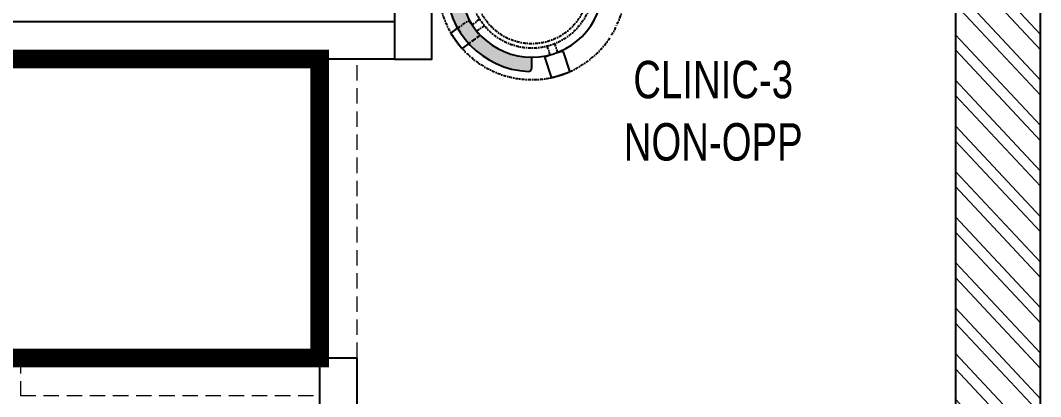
# Model space of a CAD drawing. Header units: feet. Extents: x 7066739 to 7090002, y -5586942 to -5581621.
# Drawn here: x 7087275 to 7090002, y -5584356 to -5583349 of the extents above; entities that cross this region are included whole.
import ezdxf

# ---------------------------------------------------------------- set-up
doc = ezdxf.new("R2010")
doc.units = ezdxf.units.FT
doc.header["$LTSCALE"] = 33
doc.header["$MEASUREMENT"] = 0
for name, pattern in [('a_p6_plan_L18$0$HIDDEN', [0.375, 0.25, -0.125]), ('ACAD_ISO03W100', [30, 12, -18]), ('DASHDOT2', [0.5, 0.25, -0.125, 0, -0.125])]:
    doc.linetypes.add(name, pattern=pattern)
doc.layers.add('A-WALL', color=1, linetype='Continuous')
for name, color, linetype, lineweight in [('HATCH', 9, 'Continuous', 9), ('LENS-CURTAIN', 5, 'a_p6_plan_L18$0$HIDDEN', 9), ('LENS-FURNITURE', 13, 'Continuous', 9), ('LENS-PARTITION', 21, 'Continuous', 25), ('LENS_DIMENSION', 193, 'Continuous', 0), ('LENS_TEXT', 31, 'Continuous', 5), ('LK-TILES FINISH', 251, 'Continuous', 5), ('LN-ELEVATION-1', 81, 'Continuous', 25), ('LN-HATCH', 251, 'Continuous', 0)]:
    doc.layers.add(name, color=color, linetype=linetype, lineweight=lineweight)
doc.styles.get("Standard").update_dxf_attribs({"font": 'GILC____.TTF'})

# ---------------------------------------------------------------- blocks, each defined once
blk = doc.blocks.new('A$Cb4ac870e')
at = {"layer": 'LN-HATCH'}
h = blk.add_hatch(dxfattribs=at)
h.set_pattern_fill('ANSI32', color=256, scale=222, angle=88.10999999999999)
h.set_pattern_definition([(133.11, (-3379912.135196781, 5464496.307277939), (-60.77608072651567, -56.89314995255626), []), (133.11, (-3379910.840886525, 5464535.530354766), (-60.77608072651567, -56.89314995255626), [])])
h.paths.add_polyline_path([(-20622.52432420291, 4659), (-22526.07278990932, 4659), (-22526.07278990932, 4889), (-20622.52432420291, 4889)])
h.paths.add_polyline_path([(-19703.52432420291, 4659), (-20181.52432420291, 4659), (-20181.52432420291, 4888), (-19703.52432420291, 4888)])
h.paths.add_polyline_path([(-17218.52432420291, 4659), (-19473.52432420244, 4659), (-19473.52432420244, 4888), (-17218.52432420291, 4888)])
h.paths.add_polyline_path([(-13724.52432420291, 4662), (-16785.52432420291, 4662), (-16785.52432420291, 4888), (-13724.52432420291, 4888)])
h.paths.add_polyline_path([(-10684.95211284328, 4662), (-13294.52432420291, 4662), (-13294.52432420291, 4888), (-10684.95211284328, 4888)])
h.paths.add_polyline_path([(-6354.952112843283, 4649), (-10255.95211284328, 4649), (-10255.95211284328, 4888), (-6354.952112843283, 4888)])
h.paths.add_polyline_path([(-437.9521128432825, 4658), (-5927.952112843282, 4658), (-5927.952112843282, 4888), (-437.9521128432825, 4888)])
h.paths.add_polyline_path([(-227.4760564216413, 458), (0, 458), (0, 4365), (-227.4760564216413, 4365)])
h.paths.add_polyline_path([(-10255.95211284328, -202), (-6728.952112843282, -202), (-6728.952112843282, 230), (-454.9521128432825, 230), (-454.9521128432825, 0), (-6498.952112842816, 0), (-6498.952112843283, -432), (-10255.95211284328, -432)])
h.paths.add_polyline_path([(-13294.52432420291, -202), (-10684.95211284328, -202), (-10684.95211284328, -432), (-13294.52432420291, -432)])
h.paths.add_polyline_path([(-16785.52432420291, -202), (-13724.52432420291, -202), (-13724.52432420291, -432), (-16785.52432420291, -432)])
h.paths.add_polyline_path([(-19473.52432420291, -202), (-17218.52432420291, -202), (-17218.52432420291, -432), (-19473.52432420291, -432)])
h.paths.add_polyline_path([(-20164.52432420291, -202), (-19703.52432420291, -202), (-19703.52432420291, -432), (-20164.52432420291, -432)])
h.paths.add_polyline_path([(-21695.52432420291, -190), (-20668.52432420291, -190), (-20668.52432420291, -432), (-21695.52432420291, -432)])
at = {"layer": 'A-WALL'}
blk.add_lwpolyline([(-227.4760564216413, 458), (0, 458), (0, 4365), (-227.4760564216413, 4365)], close=True, dxfattribs=at)
blk = doc.blocks.new('DR STOOL')
at = {"layer": 'HATCH'}
h = blk.add_hatch(dxfattribs=at)
h.set_pattern_fill('ANSI36', color=250, angle=-90.00000000000001)
h.set_pattern_definition([(315, (-227.8099174643867, 917.3997257252777), (6.173926083235043, -1.683798022700468), [7.9375, -1.587499999999999, 0, -1.587499999999999])])
edge = h.paths.add_edge_path()
edge.add_line((-190.0000000041909, 4.511094e-10), (-218.6899174675346, 4.511094e-10))
edge.add_arc((-218.6899174670689, 9.120000000388245), 9.119999999940092, 177.6119845363388, 269.9999999996136, ccw=False)
edge.add_arc((-1.8626451e-09, 3.565219e-10), 228.000000002257, 2.3880154632688004, 177.6119845367313, ccw=False)
edge.add_arc((218.6899174633436, 9.120000000497384), 9.120000000051716, -90.00000000034493, 2.3880154629299, ccw=False)
edge.add_line((218.6899174633436, 4.511094e-10), (190, 4.511094e-10))
edge.add_arc((-1.8626451e-09, 4.511094e-10), 190.000000001979, -1.27e-14, 180)
at = {"layer": 'LN-ELEVATION-1', "color": 1, "ltscale": 100}
for p, q in [((-128.6221585394814, 215.4841044476634), (-165.2704676063731, 189.0243927398114)), ((-124.7228340068832, 214.8545704018979), (-128.6221585394814, 215.4841044476634)), ((-112.6981821293011, 198.1996966340157), (-124.7228340068832, 214.8545704018979)), ((124.7553772013634, 214.9803744515593), (112.5488144652918, 198.2845540212292)), ((128.7014972954057, 215.5933048763618), (124.7553772013634, 214.9803744515593)), ((128.7014972954057, 215.5933048763618), (124.7553772013634, 214.9803744515593)), ((165.1911288509145, 188.915192311113), (128.7014972954057, 215.5933048763618)), ((165.1911288509145, 188.915192311113), (128.7014972954057, 215.5933048763618)), ((-165.2704676063731, 189.0243927398114), (-165.9069543029182, 185.0820035930228)), ((-165.9069543029182, 185.0820035930228), (-153.8003208162263, 168.3135803133482)), ((153.6734594982117, 168.4294150282658), (165.7973639420234, 185.0121775862135)), ((165.7973639420234, 185.0121775862135), (165.1911288509145, 188.915192311113)), ((165.7973639420234, 185.0121775862135), (165.1911288509145, 188.915192311113)), ((-242.9550312487409, -52.24013893969095), (-244.7482102331705, -55.75945052818861)), ((-191.2928382232785, -35.45407700946089), (-242.9550312487409, -52.24013893969095)), ((-187.9259491492994, -37.1695928365807), (-191.2928382232785, -35.45407700946089)), ((-184.1424400564283, -48.81403796559607), (-187.9259491492994, -37.1695928365807)), ((188.0651108901948, -36.96233201187715), (184.0504167033359, -49.19388854173303)), ((191.3981811110861, -35.27656588272658), (188.0651108901948, -36.96233201187715)), ((243.0100176925771, -52.21682526778022), (191.3981811110861, -35.27656588272658)), ((244.8123673382215, -55.78040257930116), (243.0100176925771, -52.21682526778022)), ((-244.7482102331705, -55.75945052818861), (-230.7800458371639, -98.74904560100549)), ((-173.8639617776498, -80.4479453730819), (-177.8421125086024, -68.2044548037811)), ((-175.5596735184081, -83.7759667420105), (-173.8639617776498, -80.4479453730819)), ((177.6922140880488, -68.56540505095472), (173.8739495249465, -80.1985000452405)), ((173.8739495249465, -80.1985000452405), (175.5794035866856, -83.5704969359358)), ((230.715890809428, -98.7280946081737), (244.8123673382215, -55.78040257930116)), ((-230.7800458371639, -98.74904560100549), (-227.2218665438704, -100.5620286722478)), ((-227.2218665438704, -100.5620286722478), (-175.5596735184081, -83.7759667420105)), ((175.5794035866856, -83.5704969359358), (227.1912401677109, -100.5107563209894)), ((227.1912401677109, -100.5107563209894), (230.715890809428, -98.7280946081737)), ((-22.72193054761737, -190.2142363802995), (-25.39390889601782, -192.886214728569)), ((-10.47823652112856, -190.2142363802995), (-22.72193054761737, -190.2142363802995)), ((22.78362171910703, -190.2142363802995), (9.910054048988968, -190.2142363802995)), ((25.42475448176265, -192.8553691428751), (22.78362171910703, -190.2142363802995)), ((-25.39390889601782, -192.886214728569), (-25.39390889601782, -247.2070584567482)), ((25.42475448176265, -247.1762128710543), (25.42475448176265, -192.8553691428751)), ((-25.39390889601782, -247.2070584567482), (-22.60096735274419, -250)), ((-22.60096735274419, -250), (22.60096735274419, -250)), ((22.60096735274419, -250), (25.42475448176265, -247.1762128710543))]:
    blk.add_line(p, q, dxfattribs=at)
at = {"layer": 'LN-ELEVATION-1', "linetype": 'DASHDOT2'}
for p, q in [((-92.92521573789418, 170.8129362839827), (-112.6981821293011, 198.1996966340157)), ((112.5488144652918, 198.2845540212292), (92.69529851106927, 171.1294289919315)), ((-153.8003208162263, 168.3135803133482), (-134.1093360339291, 141.0403694751003)), ((-103.4542870586738, 159.9154408004979), (-93.52748446213081, 167.0824927485227)), ((-93.52748446213081, 167.0824927485227), (-92.92521573789418, 170.8129362839827)), ((92.69529851106927, 171.1294289919315), (93.26858203159645, 167.4385604566923)), ((93.26858203159645, 167.4385604566923), (103.6608748426661, 159.8406005539291)), ((133.7372852512635, 141.1612321265929), (153.6734594982117, 168.4294150282658)), ((-134.1093360339291, 141.0403694751003), (-130.4219571123831, 140.4450534014686)), ((-130.4219571123831, 140.4450534014686), (-119.9844727469608, 147.9808124662595)), ((-119.9844727469608, 147.9808124662595), (-105.3687285655178, 126.9741353208374)), ((-88.15393704269081, 139.4771787207864), (-103.4542870586738, 159.9154408004979)), ((103.6608748426661, 159.8406005539291), (88.19885099539533, 139.4487815762331)), ((105.4096150295809, 126.94019481352), (120.1194891873747, 147.8074627162714)), ((120.1194891873747, 147.8074627162714), (130.0033113472163, 140.5812532722048)), ((130.0033113472163, 140.5812532722048), (133.7372852512635, 141.1612321265929)), ((-159.954806596972, -40.49024384317454), (-184.1424400564283, -48.81403796559607)), ((184.0504167033359, -49.19388854173303), (159.8786162491887, -40.79004861696012)), ((-177.8421125086024, -68.2044548037811), (-153.4148110738024, -60.73628028803068)), ((153.3006618716754, -61.02382378749462), (177.6922140880488, -68.56540505095472)), ((-10.92024635523557, -164.6382343793375), (-10.47823652112856, -190.2142363802995)), ((9.910054048988968, -190.2142363802995), (10.35584833659231, -164.674698740353))]:
    blk.add_line(p, q, dxfattribs=at)
at = {"layer": 'LN-ELEVATION-1', "color": 1, "ltscale": 100}
blk.add_lwpolyline([(-190.0000000023283, 0), (-218.6899174656719, 0, -0.4264743413925903), (-227.8019973598421, 9.5, -0.959166304662544), (227.8019973593764, 9.5, -0.4264743413925903), (218.6899174647406, 0), (190.0000000013969, 0)], format="xyb", dxfattribs=at)
at = {"layer": 'LN-ELEVATION-1', "linetype": 'DASHDOT2'}
for radius in [250, 165, 153]:
    blk.add_circle((0, 0), radius, dxfattribs=at)
at = {"layer": 'LN-ELEVATION-1', "color": 1, "ltscale": 100}
blk.add_circle((0, 0), 190, dxfattribs=at)

msp = doc.modelspace()

# ---------------------------------------------------------------- linework, layer by layer
at = {"layer": 'LENS-CURTAIN', "ltscale": 5}
for points in [[(7088074.589321458, -5583452.350506349), (7088074.589321458, -5584252.35050635), (7088174.589321457, -5584252.35050635), (7088174.589321457, -5583452.350506349)], [(7087274.589403302, -5584352.35050635), (7088074.589321458, -5584352.35050635), (7088074.589321458, -5584252.35050635), (7087274.589403302, -5584252.35050635)]]:
    msp.add_lwpolyline(points, close=True, dxfattribs=at)
at = {"layer": 'LENS-PARTITION'}
for points in [[(7088274.589321457, -5583452.350506349), (7088374.589321459, -5583452.350506349), (7088374.589321459, -5581852.35050635), (7088274.589321457, -5581852.35050635)], [(7087124.589321458, -5583352.350506349), (7088274.589321457, -5583352.350506349), (7088274.589321457, -5583452.350506349), (7087124.589321458, -5583452.350506349)], [(7088174.589321457, -5584252.35050635), (7088074.589321458, -5584252.35050635), (7088074.589321458, -5584530.35050635), (7088174.589321457, -5584530.35050635)]]:
    msp.add_lwpolyline(points, close=True, dxfattribs=at)
at = {"layer": 'LK-TILES FINISH', "color": 212, "linetype": 'ACAD_ISO03W100', "ltscale": 0.05, "const_width": 50}
msp.add_lwpolyline([(7083997.113265037, -5583452.350506351), (7088074.589321458, -5583452.350506351), (7088074.589321458, -5584252.35050635), (7083997.113265037, -5584252.35050635)], close=True, dxfattribs=at)

# ---------------------------------------------------------------- block references
at = {"layer": 'LENS-FURNITURE', "xscale": -1, "rotation": 90}
msp.add_blockref('DR STOOL', (7088641.862517645, -5583257.489952436), dxfattribs=at)
at = {"layer": 'LENS_DIMENSION'}
msp.add_blockref('A$Cb4ac870e', (7090002.06537788, -5586510.350506349), dxfattribs=at)

# ---------------------------------------------------------------- texts
at = {"layer": 'LENS_TEXT', "linetype": 'Continuous', "ltscale": 3, "insert": (7089126.819066952, -5583591.333064489), "char_height": 100, "attachment_point": 5}
msp.add_mtext_dynamic_manual_height_columns('CLINIC-3\\PNON-OPP', width=730.5073781448633, gutter_width=0.9999999999999992, heights=[0], dxfattribs=at)

doc.saveas('drawing.dxf')
